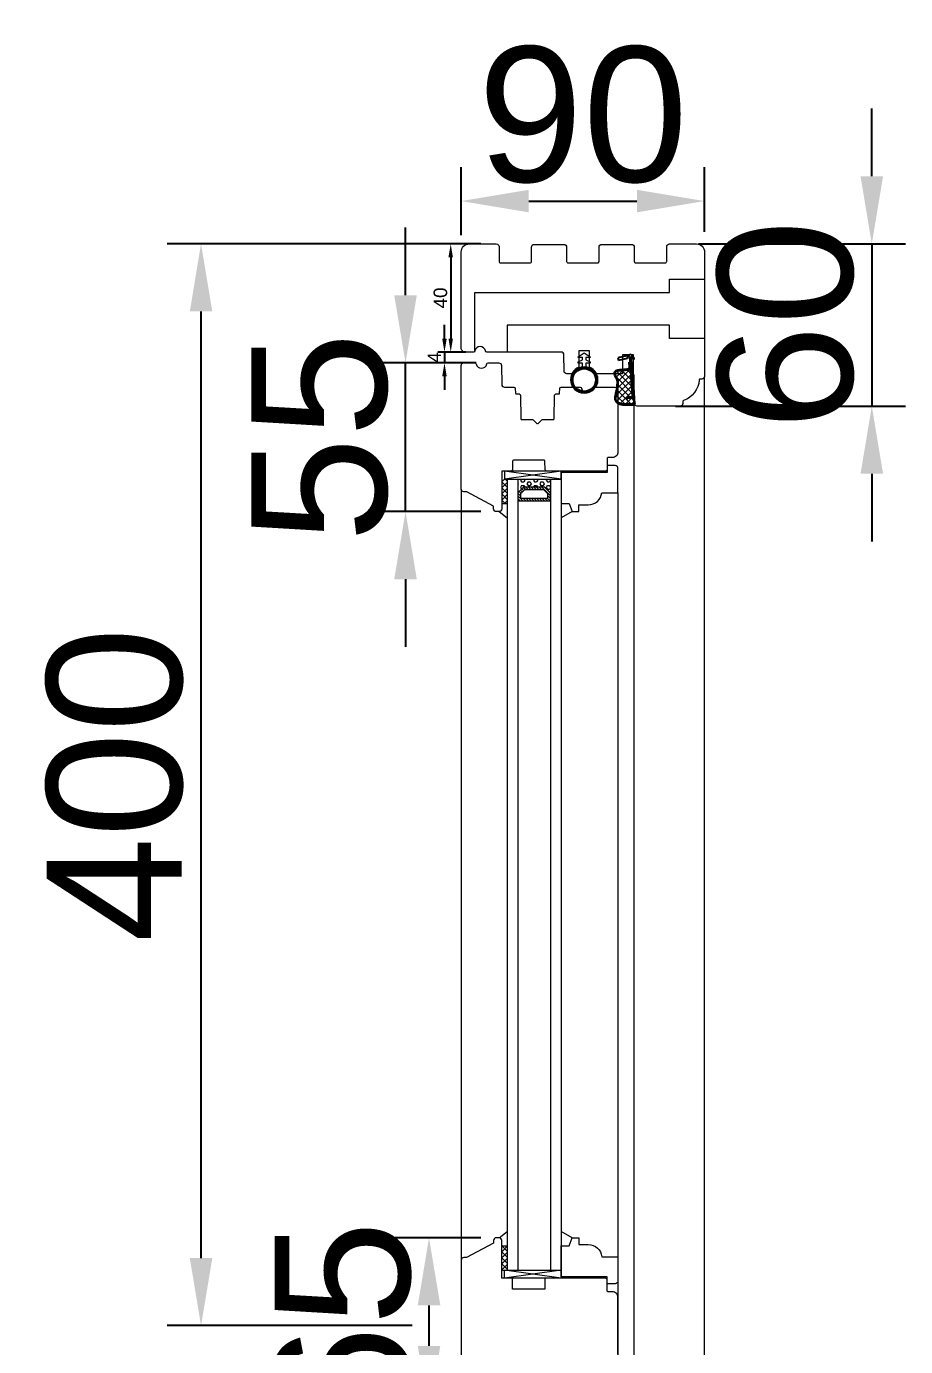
# Model space of a CAD drawing. Header units: millimetres. Extents: x 0 to 182016, y 11 to 3710.
# Drawn here: x 171436.5 to 171761.7, y 1891.5 to 2379.7 of the extents above; entities that cross this region are included whole.
import ezdxf

# ---------------------------------------------------------------- set-up
doc = ezdxf.new("R2010")
doc.units = ezdxf.units.MM
for name, color, linetype, lineweight in [('Matmenys', 10, 'Continuous', 20), ('OTHER', 251, 'Continuous', 13), ('Stakta', 7, 'Continuous', 25), ('Testinės profilio linijos', 7, 'Continuous', 5)]:
    doc.layers.add(name, color=color, linetype=linetype, lineweight=lineweight)
doc.layers.add('Stiklo paketas', color=7, linetype='Continuous')
doc.styles.get("Standard").update_dxf_attribs({"font": 'arial.ttf'})
doc.dimstyles.new('2', dxfattribs={"dimscale": 2, "dimtxt": 2.5, "dimasz": 2.5, "dimexe": 1.25, "dimexo": 0.625, "dimtad": 1, "dimtxsty": 'Standard', "dimcen": 2.5, "dimadec": 0, "dimazin": 0, "dimtfac": 1, "dimtmove": 0, "dimatfit": 3, "dimfxl": 1, "dimarcsym": 0})
doc.dimstyles.new('Padidinti matmenys', dxfattribs={"dimscale": 10, "dimtxt": 5, "dimasz": 2.5, "dimexe": 1.25, "dimexo": 0.625, "dimtad": 1, "dimdec": 1, "dimtxsty": 'Standard', "dimcen": 2.5, "dimadec": 0, "dimazin": 0, "dimtfac": 1, "dimtdec": 1, "dimtmove": 0, "dimatfit": 3, "dimfxl": 1, "dimarcsym": 0})

# ---------------------------------------------------------------- blocks, each defined once
blk = doc.blocks.new('*D1542')
at = {"layer": 'Defpoints', "color": 0, "transparency": 16777216}
for p in [(171605.8, 2299.29), (171593.44, 2259.29), (171600.3, 2259.29)]:
    blk.add_point(p, dxfattribs=at)
at = {"layer": 'Matmenys', "color": 0, "lineweight": -2, "transparency": 16777216}
for p, q in [((171604.55, 2299.29), (171590.94, 2299.29)), ((171593.44, 2294.29), (171593.44, 2264.29)), ((171599.05, 2259.29), (171590.94, 2259.29))]:
    blk.add_line(p, q, dxfattribs=at)
at = {"layer": 'Matmenys', "color": 0, "transparency": 16777216}
for points in [[(171592.6, 2294.29), (171594.27, 2294.29), (171593.44, 2299.29)], [(171592.6, 2264.29), (171594.27, 2264.29), (171593.44, 2259.29)]]:
    blk.add_solid(points, dxfattribs=at)
at = {"layer": 'Matmenys', "color": 0, "lineweight": 5, "transparency": 16777216, "insert": (171589.64, 2279.29), "char_height": 5, "attachment_point": 5, "rotation": 90}
blk.add_mtext('40', dxfattribs=at)
blk = doc.blocks.new('*D1543')
at = {"color": 0, "lineweight": -2, "transparency": 16777216}
for p, q in [((171749.17, 2324.29), (171749.17, 2349.29)), ((171685.05, 2299.29), (171761.67, 2299.29)), ((171749.17, 2299.29), (171749.17, 2239.29)), ((171676.55, 2239.29), (171761.67, 2239.29)), ((171749.17, 2214.29), (171749.17, 2189.29))]:
    blk.add_line(p, q, dxfattribs=at)
at = {"color": 0, "transparency": 16777216}
for points in [[(171745, 2324.29), (171753.33, 2324.29), (171749.17, 2299.29)], [(171745, 2214.29), (171753.33, 2214.29), (171749.17, 2239.29)]]:
    blk.add_solid(points, dxfattribs=at)
at = {"layer": 'Defpoints', "color": 0, "transparency": 16777216}
for p in [(171678.8, 2299.29), (171670.3, 2239.29), (171749.17, 2239.29)]:
    blk.add_point(p, dxfattribs=at)
at = {"color": 0, "lineweight": 5, "transparency": 16777216, "insert": (171717.39, 2269.29), "char_height": 50, "attachment_point": 5, "rotation": 90}
blk.add_mtext('60', dxfattribs=at)
blk = doc.blocks.new('*D1544')
at = {"color": 0, "lineweight": -2, "transparency": 16777216}
for p, q in [((171576.73, 2280.29), (171576.73, 2305.29)), ((171602.8, 2255.29), (171564.23, 2255.29)), ((171576.73, 2200.29), (171576.73, 2255.29)), ((171604.55, 2200.29), (171564.23, 2200.29)), ((171576.73, 2175.29), (171576.73, 2150.29))]:
    blk.add_line(p, q, dxfattribs=at)
at = {"color": 0, "transparency": 16777216}
for points in [[(171572.56, 2280.29), (171580.89, 2280.29), (171576.73, 2255.29)], [(171572.56, 2175.29), (171580.89, 2175.29), (171576.73, 2200.29)]]:
    blk.add_solid(points, dxfattribs=at)
at = {"layer": 'Defpoints', "color": 0, "transparency": 16777216}
for p in [(171576.73, 2255.29), (171609.05, 2255.29), (171610.8, 2200.29)]:
    blk.add_point(p, dxfattribs=at)
at = {"color": 0, "lineweight": 5, "transparency": 16777216, "insert": (171545.05, 2227.79), "char_height": 50, "attachment_point": 5, "rotation": 90}
blk.add_mtext('55', dxfattribs=at)
blk = doc.blocks.new('*D1545')
at = {"color": 0, "lineweight": -2, "transparency": 16777216}
for p, q in [((171597.31, 2302.54), (171597.31, 2327.62)), ((171687.31, 2303.69), (171687.31, 2327.62)), ((171622.31, 2315.12), (171662.31, 2315.12))]:
    blk.add_line(p, q, dxfattribs=at)
at = {"color": 0, "transparency": 16777216}
for points in [[(171622.31, 2319.28), (171622.31, 2310.95), (171597.31, 2315.12)], [(171662.31, 2319.28), (171662.31, 2310.95), (171687.31, 2315.12)]]:
    blk.add_solid(points, dxfattribs=at)
at = {"layer": 'Defpoints', "color": 0, "transparency": 16777216}
for p in [(171687.31, 2315.12), (171597.31, 2296.29), (171687.31, 2297.44)]:
    blk.add_point(p, dxfattribs=at)
at = {"color": 0, "lineweight": 5, "transparency": 16777216, "insert": (171642.31, 2346.9), "char_height": 50, "attachment_point": 5}
blk.add_mtext('90', dxfattribs=at)
blk = doc.blocks.new('*D1546')
at = {"layer": 'Defpoints', "color": 0, "transparency": 16777216}
for p in [(171600.3, 2259.29), (171591.13, 2255.29), (171600.55, 2255.29)]:
    blk.add_point(p, dxfattribs=at)
at = {"layer": 'Matmenys', "color": 0, "lineweight": -2, "transparency": 16777216}
for p, q in [((171591.13, 2264.29), (171591.13, 2269.29)), ((171599.05, 2259.29), (171588.63, 2259.29)), ((171591.13, 2259.29), (171591.13, 2255.29)), ((171599.3, 2255.29), (171588.63, 2255.29)), ((171591.13, 2250.29), (171591.13, 2245.29))]:
    blk.add_line(p, q, dxfattribs=at)
at = {"layer": 'Matmenys', "color": 0, "transparency": 16777216}
for points in [[(171590.29, 2264.29), (171591.96, 2264.29), (171591.13, 2259.29)], [(171590.29, 2250.29), (171591.96, 2250.29), (171591.13, 2255.29)]]:
    blk.add_solid(points, dxfattribs=at)
at = {"layer": 'Matmenys', "color": 0, "lineweight": 5, "transparency": 16777216, "insert": (171587.38, 2257.29), "char_height": 5, "attachment_point": 5, "rotation": 90}
blk.add_mtext('4', dxfattribs=at)
blk = doc.blocks.new('*D2036')
at = {"color": 0, "lineweight": -2, "ltscale": 0.1, "transparency": 16777216}
for p, q in [((171604.55, 1931.76), (171572.92, 1931.76)), ((171585.42, 1891.76), (171585.42, 1906.76)), ((171604.55, 1866.76), (171572.92, 1866.76))]:
    blk.add_line(p, q, dxfattribs=at)
at = {"color": 0, "ltscale": 0.1, "transparency": 16777216}
for points in [[(171581.26, 1906.76), (171589.59, 1906.76), (171585.42, 1931.76)], [(171581.26, 1891.76), (171589.59, 1891.76), (171585.42, 1866.76)]]:
    blk.add_solid(points, dxfattribs=at)
at = {"layer": 'Defpoints', "color": 0, "ltscale": 0.1, "transparency": 16777216}
for p in [(171585.42, 1931.76), (171610.8, 1931.76), (171610.8, 1866.76)]:
    blk.add_point(p, dxfattribs=at)
at = {"color": 0, "ltscale": 0.1, "transparency": 16777216, "insert": (171553.64, 1899.26), "char_height": 50, "attachment_point": 5, "rotation": 90}
blk.add_mtext('65', dxfattribs=at)
blk = doc.blocks.new('*D1554')
at = {"color": 0, "lineweight": -2, "ltscale": 0.1, "transparency": 16777216}
for p, q in [((171593.06, 2299.29), (171488.6, 2299.29)), ((171501.1, 1924.26), (171501.1, 2274.29)), ((171579.17, 1899.26), (171488.6, 1899.26))]:
    blk.add_line(p, q, dxfattribs=at)
at = {"color": 0, "ltscale": 0.1, "transparency": 16777216}
for points in [[(171496.94, 2274.29), (171505.27, 2274.29), (171501.1, 2299.29)], [(171496.94, 1924.26), (171505.27, 1924.26), (171501.1, 1899.26)]]:
    blk.add_solid(points, dxfattribs=at)
at = {"layer": 'Defpoints', "color": 0, "ltscale": 0.1, "transparency": 16777216}
for p in [(171501.1, 2299.29), (171599.31, 2299.29), (171585.42, 1899.26)]:
    blk.add_point(p, dxfattribs=at)
at = {"color": 0, "ltscale": 0.1, "transparency": 16777216, "insert": (171469.32, 2099.28), "char_height": 50, "attachment_point": 5, "rotation": 90}
blk.add_mtext('400', dxfattribs=at)

msp = doc.modelspace()

# ---------------------------------------------------------------- hatches: boundary and pattern name
at = {"lineweight": 0, "ltscale": 0.5}
h = msp.add_hatch(dxfattribs=at)
h.set_pattern_fill('ANSI37', color=256, scale=0.5, style=0)
h.set_pattern_definition([(45, (171612.2975, 2215.7866), (-1.12253, 1.12253), []), (135, (171612.2975, 2215.7866), (-1.12253, -1.12253), [])])
h.paths.add_polyline_path([(171614.2974615, 2203.2866121), (171614.2974615, 2212.2866121), (171612.2974615, 2212.2866121), (171612.2974615, 2203.2866121)])
at = {"lineweight": 0}
h = msp.add_hatch(dxfattribs=at)
h.set_pattern_fill('HEX', color=256, scale=0.25, style=0)
h.set_pattern_definition([(360, (158710.8885, 20559.5576), (-7e-16, -1.374815), [0.79375, -1.5875]), (240, (158710.8885, 20559.5576), (-1.190624716, 0.6874075), [0.79375, -1.5875]), (300, (158711.6822, 20559.5576), (-1.190624716, -0.6874075), [0.79375, -1.5875])])
h.paths.add_polyline_path([(171618.2967524, 2212.2866121), (171618.2967524, 2207.2866121), (171620.2967524, 2209.2866121), (171628.2967524, 2209.2866121), (171630.2967524, 2207.2866121), (171630.2974615, 2212.2866121)])
h = msp.add_hatch(dxfattribs=at)
h.set_pattern_fill('JIS_WOOD', color=256, style=0)
h.set_pattern_definition([(315, (158710.88846, 20559.55764), (-0.5, -0.5), [])])
h.paths.add_polyline_path([(171628.2967524, 2209.2866121), (171620.2967524, 2209.2866121), (171618.2967524, 2207.2866121), (171618.2967524, 2204.2866121), (171630.333335, 2204.2688787), (171630.2967524, 2207.2866121)])
h.paths.add_polyline_path([(171620.710966, 2208.2866121), (171627.8825389, 2208.2866121), (171629.2967524, 2206.8723985), (171629.2967524, 2205.2866121), (171619.2967524, 2205.2866121), (171619.2967524, 2206.8723985)], flags=16)
at = {"lineweight": 0, "ltscale": 0.5}
h = msp.add_hatch(dxfattribs=at)
h.set_pattern_fill('ANSI37', color=256, scale=0.5, style=0)
h.set_pattern_definition([(45, (171612.2975, 875.9107), (-1.122532, 1.122532), []), (135, (171612.2975, 875.9107), (-1.122532, -1.122532), [])])
h.paths.add_polyline_path([(171614.2974619, 1928.7633924), (171614.2974619, 1919.7633924), (171612.2974619, 1919.7633924), (171612.2974619, 1928.7633924)])
at = {"layer": 'Matmenys'}
h = msp.add_hatch(dxfattribs=at)
h.set_pattern_fill('ANSI37', color=252, scale=0.5, angle=-180, style=0)
h.set_pattern_definition([(225, (15992.0014, -1098366.786), (1.1225320151, -1.1225320151), []), (315, (15992.0014, -1098366.786), (1.1225320151, 1.1225320151), [])])
edge = h.paths.add_edge_path()
edge.add_arc((171660.4171913, 2242.8007639), 0.1, 273.589345612, 363.589345612, ccw=False)
edge.add_line((171660.4234518, 2242.7009601), (171658.8757661, 2242.6038769))
edge.add_arc((171658.8914173, 2242.3543673), 0.25, 93.589345612, 273.589345612)
edge.add_line((171658.9070686, 2242.1048577), (171660.9537735, 2242.2332433))
edge.add_arc((171660.947513, 2242.3330472), 0.1, 273.589345612, 363.589345619)
edge.add_line((171661.0473168, 2242.3393077), (171661.1229598, 2242.3440526))
edge.add_line((171661.1229598, 2242.3440526), (171661.2472742, 2240.3622517))
edge.add_spline(control_points=[(171661.2472742, 2240.3622517), (171661.2354719, 2240.2830932), (171661.2242963, 2240.2131016), (171661.2025024, 2240.1293508), (171661.1931166, 2240.1057865), (171661.1804217, 2240.0819034), (171661.1741725, 2240.0738438), (171661.1485836, 2240.049356), (171661.1193466, 2240.0304631), (171661.0150269, 2239.9967598), (171660.9420946, 2239.9836378), (171660.6891116, 2239.9639357), (171660.4752775, 2239.974434), (171660.032799, 2239.9937622), (171659.8134702, 2239.9982375), (171659.3935793, 2239.9993137), (171659.1904931, 2239.9962817), (171658.6002858, 2239.9835713), (171658.2322357, 2239.9703948), (171657.4790543, 2239.9706565), (171657.1023044, 2239.9891529), (171656.5092, 2240.0923392), (171656.281629, 2240.1522332), (171655.8845278, 2240.3052689), (171655.7127401, 2240.3880183), (171655.3715724, 2240.5920184), (171655.2053697, 2240.7121332), (171654.91421, 2240.9795783), (171654.79063, 2241.127252), (171654.6309112, 2241.4084366), (171654.5833573, 2241.5437328), (171654.5237523, 2241.8450316), (171654.513049, 2242.0086316), (171654.5267929, 2242.5932284), (171654.6215471, 2243.057144), (171654.7932894, 2243.9496401), (171654.876984, 2244.3767204), (171655.0881703, 2245.455069), (171655.2219044, 2246.1131196), (171655.3468304, 2247.1062215), (171655.3773242, 2247.4098226), (171655.4016597, 2248.0318662), (171655.3941189, 2248.3477703), (171655.3092346, 2248.8969785), (171655.2478959, 2249.133062), (171655.0754356, 2249.5337134), (171654.9805871, 2249.6923459), (171654.7963188, 2249.9910047), (171654.7064613, 2250.1324619), (171654.5503782, 2250.4342448), (171654.480408, 2250.5992975), (171654.3606768, 2250.9644192), (171654.3176743, 2251.1653693), (171654.2937756, 2251.5047859), (171654.3069814, 2251.6467714), (171654.3670206, 2251.8419921), (171654.4037608, 2251.9073199), (171654.5123099, 2252.0340433), (171654.5843761, 2252.0932211), (171654.8484637, 2252.2502987), (171655.089572, 2252.3317983), (171655.6399829, 2252.4484156), (171655.948178, 2252.4849471), (171656.5443959, 2252.5382186), (171656.8319468, 2252.5574411), (171657.3624367, 2252.6008005), (171657.6106952, 2252.6229367), (171658.0154975, 2252.659151), (171658.1729008, 2252.6732375), (171658.4968332, 2252.7013596), (171658.6751504, 2252.7163956), (171658.9780175, 2252.7846806), (171659.0958395, 2252.8203157), (171659.3083183, 2252.9159124), (171659.4022331, 2252.9690593), (171659.5474268, 2253.0877001), (171659.6024449, 2253.1433223), (171659.6915369, 2253.2670895), (171659.7244163, 2253.3307166), (171659.7725845, 2253.4495806), (171659.7894657, 2253.5066577), (171659.8154096, 2253.607238), (171659.8251272, 2253.6516336), (171659.8341631, 2253.6926299)], knot_values=[0, 0, 0, 0, 0.2245066002, 0.2245066002, 0.377043448, 0.377043448, 0.5295802957, 0.5295802957, 0.8082977366, 0.8082977366, 1.0870151774, 1.0870151774, 1.6244414062, 1.6244414062, 2.161867635, 2.161867635, 2.6992938638, 2.6992938638, 3.7741463214, 3.7741463214, 5.0334406395, 5.0334406395, 5.8656302806, 5.8656302806, 6.5060139406, 6.5060139406, 7.1463976006, 7.1463976006, 7.7996240151, 7.7996240151, 8.3563201169, 8.3563201169, 8.9130162187, 8.9130162187, 10.239934143, 10.239934143, 11.5668520673, 11.5668520673, 13.5970761059, 13.5970761059, 14.4582175179, 14.4582175179, 15.3193589298, 15.3193589298, 15.9856015553, 15.9856015553, 16.5061017172, 16.5061017172, 17.0266018791, 17.0266018791, 17.547102041, 17.547102041, 18.1672448488, 18.1672448488, 18.7176261004, 18.7176261004, 19.1465766047, 19.1465766047, 19.5755271091, 19.5755271091, 20.3898249977, 20.3898249977, 21.2041228863, 21.2041228863, 21.9655448497, 21.9655448497, 22.7269668131, 22.7269668131, 23.2229068178, 23.2229068178, 23.7188468224, 23.7188468224, 24.0184411081, 24.0184411081, 24.2549295987, 24.2549295987, 24.4119994701, 24.4119994701, 24.5501072405, 24.5501072405, 24.6882150108, 24.6882150108, 24.8099116426, 24.8099116426, 24.8099116426, 24.8099116426], degree=3, periodic=0)
edge.add_line((171659.8341631, 2253.6926299), (171660.5169952, 2242.8070244))

# ---------------------------------------------------------------- linework, layer by layer
for p, q in [((171659.5547964, 2258.1462519), (171655.207706, 2257.1628054)), ((171655.207706, 2257.1628054), (171655.4283608, 2256.1874534)), ((171658.6483673, 2256.9159187), (171655.4283608, 2256.1874534)), ((171659.5865031, 2257.6407895), (171658.5380399, 2257.4035946)), ((171658.5380399, 2257.4035946), (171658.6483673, 2256.9159187)), ((171660.0445767, 2258.3248403), (171659.5455575, 2258.2935378)), ((171659.5455575, 2258.2935378), (171659.5547964, 2258.1462519)), ((171659.5865031, 2257.6407895), (171660.5169952, 2242.8070244)), ((171661.1110414, 2257.294499), (171660.0445767, 2258.3248403)), ((171660.0901968, 2257.5975716), (171661.0473168, 2242.3393077)), ((171661.1579394, 2256.5468583), (171660.0901968, 2257.5975716)), ((171661.1110414, 2257.294499), (171661.1579394, 2256.5468583)), ((171660.4234518, 2242.7009601), (171658.8757661, 2242.6038769)), ((171660.9537735, 2242.2332433), (171658.9070686, 2242.1048577)), ((171661.0473168, 2242.3393077), (171661.1229598, 2242.3440526))]:
    msp.add_line(p, q)
at = {"color": 1}
for p, q in [((171659.541195, 2253.7572027), (171659.4307654, 2255.517654)), ((171661.2472742, 2240.3622517), (171660.2916169, 2255.5971965)), ((171661.5439943, 2240.3180115), (171660.5826996, 2255.6428269))]:
    msp.add_line(p, q, dxfattribs=at)
at = {"lineweight": 0}
for p, q in [((171634.2967524, 2212.2866121), (171613.2967524, 2215.2866121)), ((171634.2967524, 2215.2866121), (171613.2967524, 2212.2866121)), ((171612.2974615, 2203.2866121), (171614.2974615, 2203.2866121)), ((171611.2974615, 2200.2866121), (171614.2974615, 2197.999947)), ((171638.2974615, 2200.2866121), (171634.2974615, 2197.999947)), ((171611.2974619, 1931.7633924), (171614.2974619, 1934.0500575)), ((171638.2974619, 1931.7633924), (171634.2974619, 1934.0500575)), ((171612.2974619, 1928.7633924), (171614.2974619, 1928.7633924)), ((171612.2974619, 1919.7633924), (171615.2974619, 1919.7633924)), ((171634.2967528, 1919.7633924), (171613.2967528, 1916.7633924)), ((171634.2967528, 1916.7633924), (171613.2967528, 1919.7633924))]:
    msp.add_line(p, q, dxfattribs=at)
at = {"lineweight": 9}
for p, q in [((171614.2974615, 2212.286527), (171614.2974615, 1919.7633924)), ((171618.2974615, 2212.286527), (171618.2974615, 1919.7633924)), ((171630.2974615, 2212.286527), (171630.2974615, 1919.7633924)), ((171634.2974615, 2212.286527), (171634.2974615, 1919.7633924)), ((171655.2974615, 2207.2866121), (171655.2974615, 1340.0561633))]:
    msp.add_line(p, q, dxfattribs=at)
at = {"lineweight": 5}
msp.add_lwpolyline([(171602.3060245, 2259.286612), (171602.3060245, 2281.286612), (171674.3062265, 2281.286612), (171674.3062265, 2286.286612), (171687.3062265, 2286.286612), (171687.3062265, 2264.286612), (171674.3062265, 2264.286612), (171674.3062265, 2269.286612), (171614.3060245, 2269.286612), (171614.3060245, 2259.2866121)], dxfattribs=at)
at = {"lineweight": 0}
for points in [[(171649.2974615, 2207.2866121), (171655.2974615, 2207.2866121), (171655.2974615, 2216.2866121, 0.4142135624), (171654.2974615, 2217.2866121), (171651.2974615, 2217.2866121), (171651.2974615, 2214.7866121), (171634.2974615, 2214.7866121), (171634.2974615, 2203.2866121), (171637.2974615, 2203.2866121), (171638.2974615, 2200.2866121), (171640.7974615, 2200.2866121), (171640.7974615, 2202.7866121), (171644.3225243, 2202.7866121, 0.3851703882), (171649.2974615, 2207.2866121)], [(171649.2974619, 1924.7633924), (171655.2974619, 1924.7633924), (171655.2974619, 1915.7633924, -0.4142135624), (171654.2974619, 1914.7633924), (171651.2974619, 1914.7633924), (171651.2974619, 1917.2633924), (171634.2974619, 1917.2633924), (171634.2974619, 1928.7633924), (171637.2974619, 1928.7633924), (171638.2974619, 1931.7633924), (171640.7974619, 1931.7633924), (171640.7974619, 1929.2633924), (171644.3225247, 1929.2633924, -0.3851703882), (171649.2974619, 1924.7633924)]]:
    msp.add_lwpolyline(points, format="xyb", dxfattribs=at)
for points in [[(171634.2967524, 2215.2866121), (171613.2967524, 2215.2866121), (171613.2967524, 2212.2866121), (171634.2967524, 2212.2866121)], [(171628.2967524, 2209.2866121), (171620.2967524, 2209.2866121), (171618.2967524, 2207.2866121), (171618.2967524, 2204.2866121), (171630.2967524, 2204.2866121), (171630.2967524, 2207.2866121)], [(171627.8825389, 2208.2866121), (171620.710966, 2208.2866121), (171619.2967524, 2206.8723985), (171619.2967524, 2205.2866121), (171629.2967524, 2205.2866121), (171629.2967524, 2206.8723985)], [(171634.2967528, 1916.7633924), (171613.2967528, 1916.7633924), (171613.2967528, 1919.7633924), (171634.2967528, 1919.7633924)]]:
    msp.add_lwpolyline(points, close=True, dxfattribs=at)
at = {"color": 18, "linetype": 'ByBlock', "true_color": 0x000000}
for radius in [4.85, 4.25]:
    msp.add_circle((171642.796396, 2248.9605392), radius, dxfattribs=at)
for centre, radius, start, end in [((171658.8914173, 2242.3543673), 0.25, 93.589345611, 273.589345611), ((171660.4171913, 2242.8007639), 0.1, 273.589345611, 3.589345609), ((171660.947513, 2242.3330472), 0.1, 273.589345611, 3.589345609)]:
    msp.add_arc(centre, radius, start, end)
at = {"color": 1}
msp.add_spline([(171661.5439943, 2240.3180115), (171661.4534975, 2239.9565111), (171660.179639, 2239.6869702), (171655.4872661, 2240.1753596), (171654.3972598, 2241.2185573), (171654.3786434, 2243.3820292), (171654.7090173, 2245.080069), (171655.0559336, 2247.2455099), (171654.8565049, 2249.2822316), (171654.3803359, 2250.1104763), (171654.1000725, 2251.9650165), (171656.8122511, 2252.8574624), (171658.2911267, 2252.9846299), (171658.9783946, 2253.1026013), (171659.4202799, 2253.4048069), (171659.541195, 2253.7572027)], degree=3, dxfattribs=at)
msp.add_open_spline([(171661.2472742, 2240.3622517), (171661.2354719, 2240.2830932), (171661.2242963, 2240.2131016), (171661.2025024, 2240.1293508), (171661.1931166, 2240.1057865), (171661.1804217, 2240.0819034), (171661.1741725, 2240.0738438), (171661.1485836, 2240.049356), (171661.1193466, 2240.0304631), (171661.0150269, 2239.9967598), (171660.9420946, 2239.9836378), (171660.6891116, 2239.9639357), (171660.4752775, 2239.974434), (171660.032799, 2239.9937622), (171659.8134702, 2239.9982375), (171659.3935793, 2239.9993137), (171659.1904931, 2239.9962817), (171658.6002858, 2239.9835713), (171658.2322357, 2239.9703948), (171657.4790543, 2239.9706565), (171657.1023044, 2239.9891529), (171656.5092, 2240.0923392), (171656.281629, 2240.1522332), (171655.8845278, 2240.3052689), (171655.7127401, 2240.3880183), (171655.3715724, 2240.5920184), (171655.2053697, 2240.7121332), (171654.91421, 2240.9795783), (171654.79063, 2241.127252), (171654.6309112, 2241.4084366), (171654.5833573, 2241.5437328), (171654.5237523, 2241.8450316), (171654.513049, 2242.0086316), (171654.5267929, 2242.5932284), (171654.6215471, 2243.057144), (171654.7932894, 2243.9496401), (171654.876984, 2244.3767204), (171655.0881703, 2245.455069), (171655.2219044, 2246.1131196), (171655.3468304, 2247.1062215), (171655.3773242, 2247.4098226), (171655.4016597, 2248.0318662), (171655.3941189, 2248.3477703), (171655.3092346, 2248.8969785), (171655.2478959, 2249.133062), (171655.0754356, 2249.5337134), (171654.9805871, 2249.6923459), (171654.7963188, 2249.9910047), (171654.7064613, 2250.1324619), (171654.5503782, 2250.4342448), (171654.480408, 2250.5992975), (171654.3606768, 2250.9644192), (171654.3176743, 2251.1653693), (171654.2937756, 2251.5047859), (171654.3069814, 2251.6467714), (171654.3670206, 2251.8419921), (171654.4037608, 2251.9073199), (171654.5123099, 2252.0340433), (171654.5843761, 2252.0932211), (171654.8484637, 2252.2502987), (171655.089572, 2252.3317983), (171655.6399829, 2252.4484156), (171655.948178, 2252.4849471), (171656.5443959, 2252.5382186), (171656.8319468, 2252.5574411), (171657.3624367, 2252.6008005), (171657.6106952, 2252.6229367), (171658.0154975, 2252.659151), (171658.1729008, 2252.6732375), (171658.4968332, 2252.7013596), (171658.6751504, 2252.7163956), (171658.9780175, 2252.7846806), (171659.0958395, 2252.8203157), (171659.3083183, 2252.9159124), (171659.4022331, 2252.9690593), (171659.5474268, 2253.0877001), (171659.6024449, 2253.1433223), (171659.6915369, 2253.2670895), (171659.7244163, 2253.3307166), (171659.7725845, 2253.4495806), (171659.7894657, 2253.5066577), (171659.8154096, 2253.607238), (171659.8251272, 2253.6516336), (171659.8341631, 2253.6926299)], degree=3, knots=[0, 0, 0, 0, 0.2245066002, 0.2245066002, 0.377043448, 0.377043448, 0.5295802957, 0.5295802957, 0.8082977366, 0.8082977366, 1.0870151774, 1.0870151774, 1.6244414062, 1.6244414062, 2.161867635, 2.161867635, 2.6992938638, 2.6992938638, 3.7741463214, 3.7741463214, 5.0334406395, 5.0334406395, 5.8656302806, 5.8656302806, 6.5060139406, 6.5060139406, 7.1463976006, 7.1463976006, 7.7996240151, 7.7996240151, 8.3563201169, 8.3563201169, 8.9130162187, 8.9130162187, 10.239934143, 10.239934143, 11.5668520673, 11.5668520673, 13.5970761059, 13.5970761059, 14.4582175179, 14.4582175179, 15.3193589298, 15.3193589298, 15.9856015553, 15.9856015553, 16.5061017172, 16.5061017172, 17.0266018791, 17.0266018791, 17.547102041, 17.547102041, 18.1672448488, 18.1672448488, 18.7176261004, 18.7176261004, 19.1465766047, 19.1465766047, 19.5755271091, 19.5755271091, 20.3898249977, 20.3898249977, 21.2041228863, 21.2041228863, 21.9655448497, 21.9655448497, 22.7269668131, 22.7269668131, 23.2229068178, 23.2229068178, 23.7188468224, 23.7188468224, 24.0184411081, 24.0184411081, 24.2549295987, 24.2549295987, 24.4119994701, 24.4119994701, 24.5501072405, 24.5501072405, 24.6882150108, 24.6882150108, 24.8099116426, 24.8099116426, 24.8099116426, 24.8099116426], dxfattribs=at)
at = {"layer": 'OTHER'}
msp.add_lwpolyline([(171642.1863698, 2253.7637491), (171642.1863698, 2255.1796579), (171640.5410884, 2255.1796579), (171640.5410884, 2255.7053401), (171642.1863698, 2256.4486811), (171642.1863698, 2257.2413007), (171640.5410884, 2257.2413007), (171640.5410884, 2257.4601915), (171642.796396, 2258.9630727), (171645.0517035, 2257.4601915), (171645.0517035, 2257.2413007), (171643.4064221, 2257.2413007), (171643.4064221, 2256.4486811), (171645.0517035, 2255.7053401), (171645.0517035, 2255.1796579), (171643.4064221, 2255.1796579), (171643.4064221, 2253.7637491)], dxfattribs=at)
at = {"layer": 'Stakta', "color": 18, "lineweight": 5, "true_color": 0x000000}
for points in [[(171647.609568, 2251.2866121, -0.2720281141), (171647.1728037, 2251.5432256, 0.164173551), (171644.8051609, 2253.6919368), (171644.8051609, 2259.7866121), (171640.8051609, 2259.7866121), (171640.8051609, 2253.6919368, 0.164173551), (171638.4375181, 2251.5432256, -0.2720281141), (171638.0007539, 2251.2866121), (171636.3673526, 2251.2866121, -0.4116598905), (171635.3673907, 2252.2778855), (171635.3148772, 2258.2953386, 0.4116598905), (171634.3149152, 2259.2866121), (171606.7557162, 2259.2866121, -0.3563939587), (171606.2658183, 2259.6866121, 0.8164965809), (171602.3466347, 2259.6866121, -0.3563939587), (171601.8567367, 2259.2866121), (171598.8062265, 2259.2866121, -0.4142135624), (171597.3062265, 2260.7866121), (171597.3062265, 2296.2866124, -0.4142135624), (171600.3062265, 2299.2866124), (171610.3062265, 2299.2866124, -0.4142135624), (171611.3062265, 2298.2866124), (171611.3062265, 2292.7866124, 0.4142135624), (171611.8062265, 2292.2866124), (171622.8062265, 2292.2866124, 0.4142135624), (171623.3062265, 2292.7866124), (171623.3062265, 2298.0866124, -0.4142135624), (171624.3062265, 2299.0866124), (171635.3062265, 2299.0866124, -0.4142135624), (171636.3062265, 2298.0866124), (171636.3062265, 2292.7866124, 0.4142135624), (171636.8062265, 2292.2866124), (171647.8062265, 2292.2866124, 0.4142135624), (171648.3062265, 2292.7866124), (171648.3062265, 2298.0866124, -0.4142135624), (171649.3062265, 2299.0866124), (171660.3062265, 2299.0866124, -0.4142135624), (171661.3062265, 2298.0866124), (171661.3062265, 2292.7866124, 0.4142135624), (171661.8062265, 2292.2866124), (171672.8062265, 2292.2866124, 0.4142135624), (171673.3062265, 2292.7866124), (171673.3062265, 2298.2866124, -0.4142135624), (171674.3062265, 2299.2866124), (171684.3062265, 2299.2866124, -0.4142135624), (171687.3062265, 2296.2866124), (171687.3062265, 2250.2866121, -0.4142135624), (171686.3062265, 2249.2866121), (171685.5968998, 2249.2866121, 0.4001549105), (171685.2972487, 2249.0010775, -0.3090857966), (171679.5089655, 2241.3517668, 0.3199404334), (171679.3043356, 2241.0699437), (171679.2974234, 2240.2778855, -0.4116598905), (171678.2974615, 2239.2866121), (171662.4022601, 2239.2866121, -0.4116598905), (171661.4022982, 2240.2778855), (171661.3148772, 2250.2953386, 0.2023892741), (171661.0062265, 2251.0091692), (171661.0062265, 2258.2866121), (171657.0062265, 2258.2866121), (171657.0062265, 2251.2866121)], [(171617.6871681, 2243.7866121), (171618.7402898, 2243.7866121, -0.4091108014), (171619.2402136, 2243.2953383), (171619.3923164, 2234.5813763, 0.4091108014), (171619.6922707, 2234.2866121), (171623.7160907, 2234.2866121, -0.1989123674), (171624.0696441, 2234.1401655), (171625.3353295, 2232.87448, 0.4142135624), (171625.7595935, 2232.87448), (171627.025279, 2234.1401655, -0.1989123674), (171627.3788324, 2234.2866121), (171631.4026523, 2234.2866121, 0.4091108014), (171631.7026066, 2234.5813763), (171631.8547094, 2243.2953383, -0.4091108014), (171632.3546333, 2243.7866121), (171633.4077549, 2243.7866121, 0.4040262259), (171633.7075721, 2244.0761422), (171633.7679124, 2245.8040618, -0.4040262258), (171634.2676078, 2246.2866121), (171641.3479718, 2246.2866121, -0.3563939587), (171641.8378697, 2245.8866121, 0.8164965809), (171645.7570533, 2245.8866121, -0.3563939587), (171646.2469513, 2246.2866121), (171654.2974615, 2246.2866121, -0.4142135624), (171655.2974615, 2245.2866121), (171655.2974615, 2222.2866121, -0.4142135624), (171653.2974615, 2220.2866121), (171651.5948549, 2220.2866121, 0.4116598905), (171651.2948663, 2219.98923), (171651.2581525, 2215.7822488, -0.4116598905), (171650.7581716, 2215.2866121), (171628.8280246, 2215.2866121, -0.4116598905), (171628.3280436, 2215.7822488), (171628.3000567, 2218.98923, 0.4116598905), (171628.0000681, 2219.2866121), (171616.5948549, 2219.2866121, 0.4116598905), (171616.2948663, 2218.98923), (171616.2668794, 2215.7822488, -0.4116598905), (171615.7668984, 2215.2866121), (171612.2974615, 2215.2866121), (171612.2974615, 2201.2866121, -0.4142135624), (171611.2974615, 2200.2866121), (171610.3062265, 2200.2866121, -0.4116598905), (171609.3062645, 2201.2778855), (171609.2974615, 2202.2866121), (171599.4075333, 2207.5451802, 0.1227845609), (171599.1727975, 2207.6037064), (171598.2974615, 2207.6037064, -0.4142135624), (171597.2974615, 2208.6037064), (171597.2974615, 2254.2866121, -0.4142135624), (171598.2974615, 2255.2866121), (171602.3479718, 2255.2866121, -0.3563939587), (171602.8378697, 2254.8866121, 0.8164965809), (171606.7570533, 2254.8866121, -0.3563939587), (171607.2469513, 2255.2866121), (171611.2276085, 2255.2866121, -0.4116598905), (171612.2275704, 2254.2953386), (171612.2888108, 2247.2778855, 0.4116598905), (171613.2887727, 2246.2866121), (171616.8272981, 2246.2866121, -0.4040361542), (171617.3270106, 2245.8040618), (171617.3873509, 2244.0761422, 0.4040262258)]]:
    msp.add_lwpolyline(points, format="xyb", close=True, dxfattribs=at)
at = {"layer": 'Stiklo paketas', "lineweight": 5}
msp.add_lwpolyline([(171655.2974619, 1888.7633924), (171655.2974619, 1909.7633924, 0.4142135624), (171653.2974619, 1911.7633924), (171651.5948552, 1911.7633924, -0.4116598905), (171651.2948666, 1912.0607744), (171651.2581529, 1916.2677556, 0.4116598905), (171650.7581719, 1916.7633924), (171628.2974619, 1916.7633924), (171628.2974619, 1912.7633924), (171616.2974619, 1912.7633924), (171616.2974619, 1916.7633924), (171612.2974619, 1916.7633924), (171612.2974619, 1930.7633924, 0.4142135624), (171611.2974619, 1931.7633924), (171610.2974619, 1931.7633924, 0.4142135624), (171609.2974619, 1930.7633924), (171609.2974619, 1929.7633924), (171599.2974619, 1924.446298), (171598.2974619, 1924.446298, 0.4142135624), (171597.2974619, 1923.446298), (171597.2974619, 1875.7447662, 0.2773245441)], format="xyb", dxfattribs=at)
at = {"layer": 'Testinės profilio linijos', "lineweight": 5}
for p, q in [((171661.2974615, 1298.1246262), (171661.2974615, 2250.4726305)), ((171687.2974617, 1298.2555581), (171687.2974605, 2250.1544944)), ((171597.2974621, 2208.6026366), (171597.2974615, 1338.0747895))]:
    msp.add_line(p, q, dxfattribs=at)

# ---------------------------------------------------------------- dimensions: what is measured, and where the dimension line sits
at = {"color": 1, "lineweight": 5}
dim = msp.add_linear_dim(base=(171687.3062265, 2315.1181321), p1=(171597.3062265, 2296.2866124), p2=(171687.3062265, 2297.4379231), dimstyle='Padidinti matmenys', dxfattribs=at)
dim.commit()
dim.dimension.update_dxf_attribs({"geometry": '*D1545', "text_midpoint": (171642.3062265, 2315.1181321), "dimtype": 160})
for base, p1, p2, picture, middle in [((171749.1654454, 2239.2866121), (171678.7974615, 2299.2866121), (171670.2974615, 2239.2866121), '*D1543', (171749.1654454, 2269.2866121)), ((171576.725958, 2255.2866121), (171610.7974615, 2200.2866121), (171609.0474615, 2255.2866121), '*D1544', (171576.725958, 2227.7866121))]:
    dim = msp.add_linear_dim(base=base, p1=p1, p2=p2, angle=90, dimstyle='Padidinti matmenys', dxfattribs=at)
    dim.commit()
    dim.dimension.update_dxf_attribs({"geometry": picture, "text_midpoint": middle, "dimtype": 160})
at = {"color": 1, "ltscale": 0.1}
dim = msp.add_linear_dim(base=(171501.102833, 2299.2866121), p1=(171585.4220997, 1899.2633924), p2=(171599.3062265, 2299.2866121), angle=90, dimstyle='Padidinti matmenys', dxfattribs=at)
dim.commit()
dim.dimension.update_dxf_attribs({"geometry": '*D1554', "text_midpoint": (171469.3241837, 2099.2750022)})
dim = msp.add_linear_dim(base=(171585.4220997, 1931.7633924), p1=(171610.8018443, 1866.7633924), p2=(171610.7974619, 1931.7633924), angle=90, dimstyle='Padidinti matmenys', dxfattribs=at)
dim.commit()
dim.dimension.update_dxf_attribs({"geometry": '*D2036', "text_midpoint": (171585.4220997, 1899.2633924), "dimtype": 160})
at = {"layer": 'Matmenys', "lineweight": 5}
for base, p1, p2, picture, middle in [((171593.4382671, 2259.2866121), (171605.7974615, 2299.2866121), (171600.2974615, 2259.2866121), '*D1542', (171593.4382671, 2279.2866121)), ((171591.1250694, 2255.2866121), (171600.2974615, 2259.2866121), (171600.5474615, 2255.2866121), '*D1546', (171591.1250694, 2257.2866121))]:
    dim = msp.add_linear_dim(base=base, p1=p1, p2=p2, angle=90, dimstyle='2', dxfattribs=at)
    dim.commit()
    dim.dimension.update_dxf_attribs({"geometry": picture, "text_midpoint": middle, "dimtype": 160})

doc.saveas('drawing.dxf')
